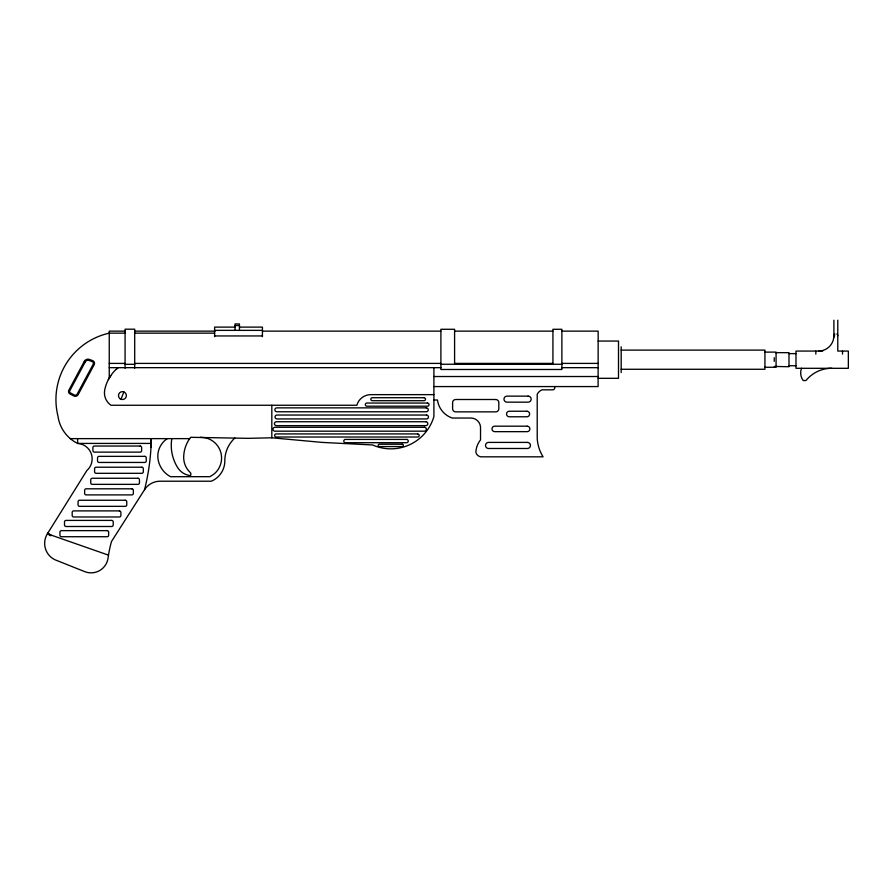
<?xml version="1.0" encoding="UTF-8"?>
<svg xmlns="http://www.w3.org/2000/svg" width="893" height="893" viewBox="0 0 893 893"><rect width="100%" height="100%" fill="white"/><g stroke="black" fill="none" stroke-linecap="round" stroke-linejoin="round"><path stroke-width="1.34" d="M150.973 447.237L151.263 438.63A218.975 218.975 0 0 1 144.521 489.732L111.536 541.426A111.312 111.312 0 0 0 108.488 555.145L108.086 557.924A17.157 17.157 0 0 1 84.712 571.632L54.853 559.71A18.15 18.15 0 0 1 47.396 533.791L86.844 470.555A15.494 15.494 0 0 0 77.602 443.419A35.709 35.709 0 0 1 57.978 416.127A68.08 68.08 0 0 1 109.247 333.145L125.076 333.145M120.979 399.26L123.881 391.904M108.366 379.57L111.926 374A38.566 38.566 0 0 1 118.043 367.67L116.38 369.11M50.879 535.811L47.396 533.791L108.488 555.145M51.158 535.354L47.887 533.009M171.791 438.63A42.027 42.027 0 0 0 177.64 467.575A17.425 17.425 0 0 0 190.399 475.645A2.333 2.333 0 0 0 190.187 472.486A20.762 20.762 0 0 1 183.679 456.792A33.409 33.409 0 0 1 189.617 438.709L190.656 437.302L248.042 438.34L271.818 437.793L322.15 442.403L372.627 444.96A44.817 44.817 0 0 0 433.898 416.562L433.898 367.67M235.06 325.554L239.447 325.554M235.06 327.117L214.621 327.117L214.621 336.672M239.447 327.117L262.43 327.117L262.43 336.672M214.621 330.365L262.43 330.365M125.076 331.136L109.247 331.136L109.247 378.007M134.698 331.136L215.224 331.136M262.43 331.136L440.896 331.136M454.593 331.136L552.923 331.136M561.876 331.136L598.165 331.136L598.109 386.569L433.898 386.569M134.698 333.145L214.621 333.145M818.557 351.072A15.348 15.348 0 0 0 833.895 335.735L834.743 335.735M214.621 335.947L262.43 335.947M598.165 341.059L618.503 341.059L618.503 378.319L598.165 378.319M621.182 350.112L764.933 350.112L764.933 369.267L621.182 369.267M822.676 351.072L795.987 351.072L795.987 368.307L848.35 368.307L848.35 351.072L837.79 351.072L837.79 320.196M764.933 352.11L776.073 352.11L776.073 367.269L764.933 367.269M775.593 352.657L788.988 352.657L788.988 366.722L774.253 366.443M788.988 353.628L795.987 353.628M109.247 363.406L125.076 363.406M134.698 363.406L440.896 363.406M454.593 363.406L552.923 363.406M561.876 363.406L598.165 363.406M125.076 364.299L134.698 364.299M440.896 364.255L561.876 364.255M788.988 365.75L795.987 365.75M109.247 367.67L440.896 367.67M561.876 367.67L598.165 367.67M433.898 376.522L598.109 376.522M433.898 394.639L371.12 394.639A14.5 14.5 0 0 0 356.854 405.255L111 405.255A14.98 14.98 0 0 1 104.715 389.94A38.566 38.566 0 0 1 110.632 375.786M433.898 400.019L437.481 400.019A21.968 21.968 0 0 0 452.293 418.036L470.868 418.036A9.689 9.689 0 0 1 480.534 427.033L480.534 439.869A21.41 21.41 0 0 0 475.857 452.159A5.883 5.883 0 0 0 482.555 456.825L543.078 456.825A38.845 38.845 0 0 1 537.218 438.43L537.218 394.226A9.957 9.957 0 0 1 542.018 389.828L552.734 389.828A2.054 2.054 0 0 0 554.397 386.569M70.29 438.63L189.684 438.63M200.333 437.302L204.832 437.682A20.74 20.74 0 0 1 214.074 474.004L209.944 476.672L170.53 476.706A24.044 24.044 0 0 1 158.318 460.676A20.93 20.93 0 0 1 167.292 438.63M842.523 351.072L842.523 354.119M833.895 320.196L833.895 337.241M815.834 351.072L815.834 354.119M774.253 357.725L774.253 361.364M621.182 346.808L621.182 372.571M552.923 364.255L552.923 329.283L561.876 329.283L561.876 369.49L440.896 369.49L440.896 329.283L454.593 329.283L454.593 364.255M271.818 405.255L271.818 437.793M239.447 330.365L239.447 323.947L235.06 323.947L235.06 330.365M151.14 438.63L151.14 443.419L77.602 443.419L77.602 438.63M134.698 368.262L134.698 329.193L125.076 329.193L125.076 368.262M144.521 489.732A18.44 18.44 0 0 1 160.573 481.215L211.306 481.215A21.923 21.923 0 0 0 224.824 460.888A30.809 30.809 0 0 1 234.837 438.05M833.895 335.735A1.953 1.953 0 0 1 834.866 334.038M836.819 334.038A1.953 1.953 0 0 1 837.79 335.735M831.785 368.262A33.32 33.32 0 0 0 805.944 380.541L803.187 380.541A12.915 12.915 0 0 1 801.523 368.262M84.288 361.386L68.839 390.219A2.724 2.724 0 0 0 69.955 393.913L73.773 395.956A3.237 3.237 0 0 0 78.149 394.628L94.167 364.746A2.936 2.936 0 0 0 92.593 360.605L89.434 359.433A4.186 4.186 0 0 0 84.288 361.386M85.248 361.922L69.799 390.743A1.63 1.63 0 0 0 70.469 392.942L74.286 394.985A2.143 2.143 0 0 0 77.178 394.114L93.196 364.232A1.842 1.842 0 0 0 92.213 361.632L89.077 360.471A3.181 3.181 0 0 0 85.248 361.922M528.131 396.135L507.001 396.135A3.014 3.014 0 0 0 503.987 399.149A3.014 3.014 0 0 0 507.001 402.163L528.131 402.163A3.014 3.014 0 0 0 531.145 399.149A3.014 3.014 0 0 0 528.131 396.135M424.019 397.72L372.325 397.72A1.496 1.496 0 0 0 370.829 399.216A1.496 1.496 0 0 0 372.325 400.7L424.019 400.7A1.496 1.496 0 0 0 425.503 399.216A1.496 1.496 0 0 0 424.019 397.72M495.727 399.506L455.698 399.506A3.092 3.092 0 0 0 452.606 402.587L452.606 408.771A3.092 3.092 0 0 0 455.698 411.863L495.727 411.863A3.092 3.092 0 0 0 498.819 408.771L498.819 402.587A3.092 3.092 0 0 0 495.727 399.506M427.446 403.044L366.923 403.044A1.585 1.585 0 0 0 365.337 404.629A1.585 1.585 0 0 0 366.923 406.203L427.446 406.203A1.585 1.585 0 0 0 429.031 404.629A1.585 1.585 0 0 0 427.446 403.044M426.307 407.867L276.83 407.867A1.953 1.953 0 0 0 274.877 409.809A1.953 1.953 0 0 0 276.83 411.762L426.307 411.762A1.953 1.953 0 0 0 428.26 409.809A1.953 1.953 0 0 0 426.307 407.867M526.837 411.238L509.3 411.238A2.768 2.768 0 0 0 506.532 414.006A2.768 2.768 0 0 0 509.3 416.785L526.837 416.785A2.768 2.768 0 0 0 529.616 414.006A2.768 2.768 0 0 0 526.837 411.238M426.486 415.044L277.009 415.044A1.953 1.953 0 0 0 275.055 416.986A1.953 1.953 0 0 0 277.009 418.94L426.486 418.94A1.953 1.953 0 0 0 428.428 416.986A1.953 1.953 0 0 0 426.486 415.044M425.861 421.742L276.383 421.742A1.953 1.953 0 0 0 274.441 423.684A1.953 1.953 0 0 0 276.383 425.637L425.861 425.637A1.953 1.953 0 0 0 427.814 423.684A1.953 1.953 0 0 0 425.861 421.742M527.127 426.184L494.733 426.184A2.735 2.735 0 0 0 491.998 428.919A2.735 2.735 0 0 0 494.733 431.654L527.127 431.654A2.735 2.735 0 0 0 529.873 428.919A2.735 2.735 0 0 0 527.127 426.184M424.398 427.278L274.921 427.278A1.953 1.953 0 0 0 272.979 429.232A1.953 1.953 0 0 0 274.921 431.174L424.398 431.174A1.953 1.953 0 0 0 426.352 429.232A1.953 1.953 0 0 0 424.398 427.278M417.645 433.92L276.205 433.92A1.552 1.552 0 0 0 274.653 435.471A1.552 1.552 0 0 0 276.205 437.023L417.645 437.023A1.552 1.552 0 0 0 419.197 435.471A1.552 1.552 0 0 0 417.645 433.92M406.616 439.412L345.424 439.412A1.641 1.641 0 0 0 343.783 441.053A1.641 1.641 0 0 0 345.424 442.705L406.616 442.705A1.641 1.641 0 0 0 408.257 441.053A1.641 1.641 0 0 0 406.616 439.412M527.395 442.403L488.549 442.403A3.047 3.047 0 0 0 485.513 445.44A3.047 3.047 0 0 0 488.549 448.487L527.395 448.487A3.047 3.047 0 0 0 530.442 445.44A3.047 3.047 0 0 0 527.395 442.403M402.207 444.234L379.313 444.234A1.161 1.161 0 0 0 378.152 445.395A1.161 1.161 0 0 0 379.313 446.556L402.207 446.556A1.161 1.161 0 0 0 403.357 445.395A1.161 1.161 0 0 0 402.207 444.234M140.101 446.042L94.435 446.042A1.518 1.518 0 0 0 92.905 447.56L92.905 450.608A1.518 1.518 0 0 0 94.435 452.126L140.101 452.126A1.518 1.518 0 0 0 141.619 450.608L141.619 447.56A1.518 1.518 0 0 0 140.101 446.042M144.733 456.356L99.067 456.356A1.518 1.518 0 0 0 97.538 457.886L97.538 460.922A1.518 1.518 0 0 0 99.067 462.451L144.733 462.451A1.518 1.518 0 0 0 146.251 460.922L146.251 457.886A1.518 1.518 0 0 0 144.733 456.356M141.775 467.218L96.109 467.218A1.518 1.518 0 0 0 94.591 468.747L94.591 471.783A1.518 1.518 0 0 0 96.109 473.312L141.775 473.312A1.518 1.518 0 0 0 143.304 471.783L143.304 468.747A1.518 1.518 0 0 0 141.775 467.218M137.935 478.257L92.269 478.257A1.518 1.518 0 0 0 90.751 479.787L90.751 482.823A1.518 1.518 0 0 0 92.269 484.352L137.935 484.352A1.518 1.518 0 0 0 139.453 482.823L139.453 479.787A1.518 1.518 0 0 0 137.935 478.257M131.818 488.806L86.152 488.806A1.518 1.518 0 0 0 84.634 490.335L84.634 493.371A1.518 1.518 0 0 0 86.152 494.901L131.818 494.901A1.518 1.518 0 0 0 133.347 493.371L133.347 490.335A1.518 1.518 0 0 0 131.818 488.806M125.243 500.247L79.577 500.247A1.518 1.518 0 0 0 78.059 501.777L78.059 504.813A1.518 1.518 0 0 0 79.577 506.342L125.243 506.342A1.518 1.518 0 0 0 126.761 504.813L126.761 501.777A1.518 1.518 0 0 0 125.243 500.247M119.372 510.896L73.706 510.896A1.518 1.518 0 0 0 72.177 512.415L72.177 515.462A1.518 1.518 0 0 0 73.706 516.98L119.372 516.98A1.518 1.518 0 0 0 120.89 515.462L120.89 512.415A1.518 1.518 0 0 0 119.372 510.896M111.681 520.407L66.015 520.407A1.518 1.518 0 0 0 64.497 521.936L64.497 524.972A1.518 1.518 0 0 0 66.015 526.502L111.681 526.502A1.518 1.518 0 0 0 113.21 524.972L113.21 521.936A1.518 1.518 0 0 0 111.681 520.407M107.127 530.643L61.461 530.643A1.518 1.518 0 0 0 59.931 532.161L59.931 535.208A1.518 1.518 0 0 0 61.461 536.726L107.127 536.726A1.518 1.518 0 0 0 108.645 535.208L108.645 532.161A1.518 1.518 0 0 0 107.127 530.643M120.075 398.758A3.963 3.963 0 0 0 126.359 396.034A3.963 3.963 0 0 0 120.856 391.949A3.963 3.963 0 0 0 120.075 398.758"/></g></svg>
